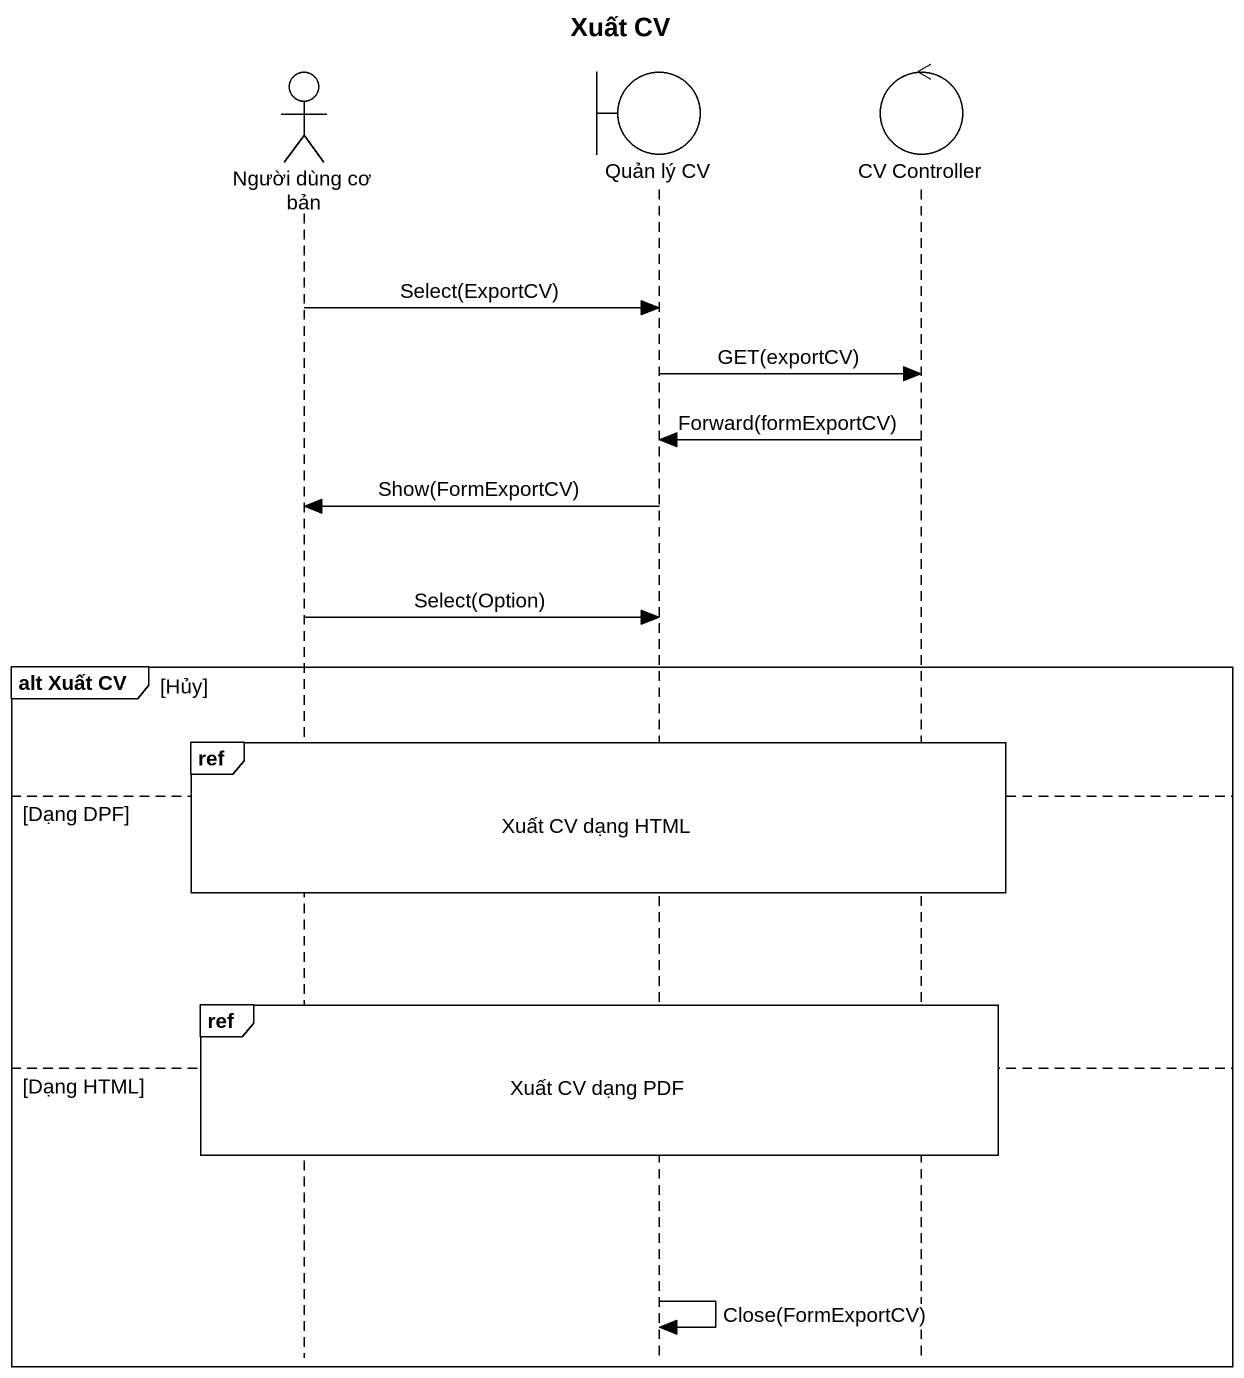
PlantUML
@startuml
title Xuất CV
hide footbox
actor "Người dùng cơ bản" as Người_dùng_cơ_bản
boundary "Quản lý CV" as Quản_lý_CV
control "CV Controller" as CV_Controller

Người_dùng_cơ_bản -> Quản_lý_CV : Select(ExportCV)
Quản_lý_CV -> CV_Controller : GET(exportCV)
CV_Controller -> Quản_lý_CV : Forward(formExportCV)
Quản_lý_CV -> Người_dùng_cơ_bản : Show(FormExportCV)
Người_dùng_cơ_bản -> Quản_lý_CV : Select(Option)
group alt Xuất CV [Hủy]
  ref over Người_dùng_cơ_bản, Quản_lý_CV, CV_Controller : Xuất CV dạng HTML
else Dạng DPF
  ref over Người_dùng_cơ_bản, Quản_lý_CV, CV_Controller : Xuất CV dạng PDF
else Dạng HTML
  Quản_lý_CV -> Quản_lý_CV : Close(FormExportCV)
end
@enduml
